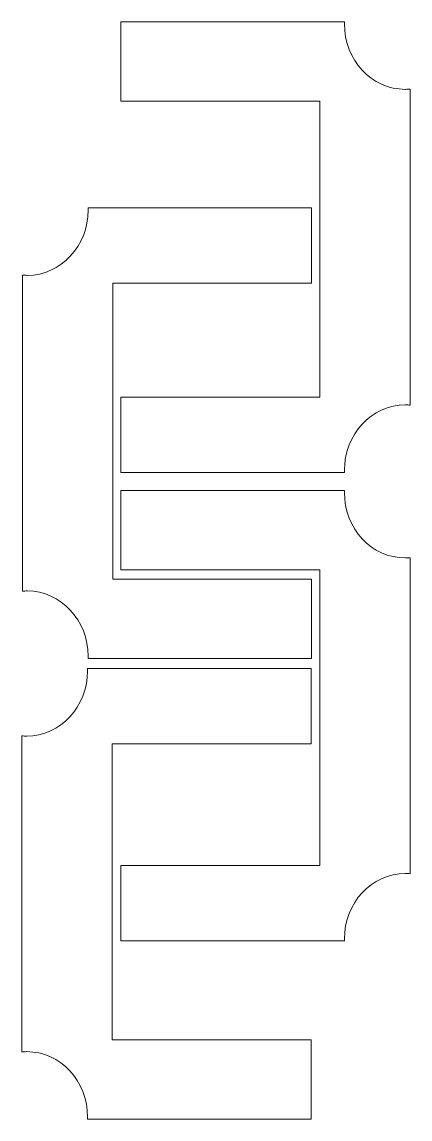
# Model space of a CAD drawing. Header units: millimetres. Extents: x -311 to 1023, y 23 to 723.
# Drawn here: x 741.9 to 860.1, y 389.1 to 722.8 of the extents above; entities that cross this region are included whole.
import ezdxf

# ---------------------------------------------------------------- set-up
doc = ezdxf.new("R2010")
doc.units = ezdxf.units.MM
doc.header["$MEASUREMENT"] = 0
doc.layers.add('Capa 1', color=7, linetype='Continuous')

msp = doc.modelspace()

# ---------------------------------------------------------------- linework, layer by layer
at = {"layer": 'Capa 1', "color": 250, "lineweight": 5}
for points in [[(858.6933, 606.3399), (858.6933, 606.3399), (858.6702, 606.3399), (858.6702, 606.3399), (858.6702, 606.3399), (858.6702, 606.3399), (858.6472, 606.3399), (858.6472, 606.3399), (858.6472, 606.3399), (858.6472, 606.3399), (858.6241, 606.3399), (858.6241, 606.3399), (858.6241, 606.3399), (848.3842, 606.3399), (840.08, 597.4376), (840.08, 586.46), (840.08, 586.46), (840.08, 586.2524), (840.0839, 586.046), (840.0898, 585.84), (840.0898, 585.84), (840.0898, 585.84), (840.08, 585.84), (840.08, 585.84), (840.08, 585.84), (840.08, 585.84), (824.1198, 585.84), (824.1198, 585.84), (824.1198, 585.84), (824.1198, 585.84), (772.05, 585.84), (772.05, 585.84), (772.05, 585.84), (772.05, 585.84), (772.05, 587.84), (772.05, 587.84), (772.05, 587.84), (772.05, 587.84), (772.05, 589.5933), (772.05, 589.5933), (772.05, 589.5933), (772.05, 589.5933), (772.05, 594.8403), (772.05, 594.8403), (772.05, 594.8403), (772.05, 594.8403), (772.05, 602.8398), (772.05, 602.8398), (772.05, 602.8398), (772.05, 602.8398), (772.05, 607.8398), (772.05, 607.8398), (772.05, 607.8398), (772.05, 607.8398), (772.05, 608.7509), (772.05, 608.7509), (772.05, 608.7509), (772.05, 608.7509), (832.58, 608.7509), (832.58, 608.7509), (832.58, 608.7509), (832.58, 608.7509), (832.58, 698.7509), (832.58, 698.7509), (832.58, 698.7509), (832.58, 698.7509), (772.05, 698.7509), (772.05, 698.7509), (772.05, 698.7509), (772.05, 698.7509), (772.05, 700.8403), (772.05, 700.8403), (772.05, 700.8403), (772.05, 700.8403), (772.05, 705.8403), (772.05, 705.8403), (772.05, 705.8403), (772.05, 705.8403), (772.05, 713.8396), (772.05, 713.8396), (772.05, 713.8396), (772.05, 713.8396), (772.05, 715.8398), (772.05, 715.8398), (772.05, 715.8398), (772.05, 715.8398), (772.05, 719.3399), (772.05, 719.3399), (772.05, 719.3399), (772.05, 719.3399), (772.05, 722.84), (772.05, 722.84), (772.05, 722.84), (772.05, 722.84), (840.08, 722.84), (840.08, 722.84), (840.08, 722.84), (840.08, 722.84), (840.0898, 722.84), (840.0898, 722.84), (840.0898, 722.84), (840.0839, 722.634), (840.08, 722.4276), (840.08, 722.22), (840.08, 722.22), (840.08, 711.2424), (848.3842, 702.3401), (858.6241, 702.3401), (858.6241, 702.3401), (858.6241, 702.3401), (858.6472, 702.3401), (858.6472, 702.3401), (858.6472, 702.3401), (858.6472, 702.3401), (858.6702, 702.3401), (858.6702, 702.3401), (858.6702, 702.3401), (858.6702, 702.3401), (858.6933, 702.3401), (858.6933, 702.3401), (858.6933, 702.3401), (859.16, 702.3421), (859.622, 702.3628), (860.08, 702.401), (860.08, 702.401), (860.08, 702.401), (860.08, 702.3401), (860.08, 702.3401), (860.08, 702.3401), (860.08, 702.3401), (860.08, 702.3399), (860.08, 702.3399), (860.08, 702.3399), (860.08, 702.3399), (860.08, 689.876), (860.08, 689.876), (860.08, 689.876), (860.08, 689.876), (860.08, 618.804), (860.08, 618.804), (860.08, 618.804), (860.08, 618.804), (860.08, 606.3401), (860.08, 606.3401), (860.08, 606.3401), (860.08, 606.3401), (860.08, 606.3399), (860.08, 606.3399), (860.08, 606.3399), (860.08, 606.3399), (860.08, 606.279), (860.08, 606.279), (860.08, 606.279), (859.622, 606.3172), (859.16, 606.3379), (858.6933, 606.3399)], [(743.4367, 645.7601), (743.4367, 645.7601), (743.4598, 645.7601), (743.4598, 645.7601), (743.4598, 645.7601), (743.4598, 645.7601), (743.4828, 645.7601), (743.4828, 645.7601), (743.4828, 645.7601), (743.4828, 645.7601), (743.5059, 645.7601), (743.5059, 645.7601), (743.5059, 645.7601), (753.7458, 645.7601), (762.05, 654.6624), (762.05, 665.64), (762.05, 665.64), (762.05, 665.8476), (762.0461, 666.054), (762.0402, 666.26), (762.0402, 666.26), (762.0402, 666.26), (762.05, 666.26), (762.05, 666.26), (762.05, 666.26), (762.05, 666.26), (778.0102, 666.26), (778.0102, 666.26), (778.0102, 666.26), (778.0102, 666.26), (830.08, 666.26), (830.08, 666.26), (830.08, 666.26), (830.08, 666.26), (830.08, 664.26), (830.08, 664.26), (830.08, 664.26), (830.08, 664.26), (830.08, 662.5067), (830.08, 662.5067), (830.08, 662.5067), (830.08, 662.5067), (830.08, 657.2597), (830.08, 657.2597), (830.08, 657.2597), (830.08, 657.2597), (830.08, 649.2602), (830.08, 649.2602), (830.08, 649.2602), (830.08, 649.2602), (830.08, 644.2602), (830.08, 644.2602), (830.08, 644.2602), (830.08, 644.2602), (830.08, 643.3491), (830.08, 643.3491), (830.08, 643.3491), (830.08, 643.3491), (769.55, 643.3491), (769.55, 643.3491), (769.55, 643.3491), (769.55, 643.3491), (769.55, 553.3491), (769.55, 553.3491), (769.55, 553.3491), (769.55, 553.3491), (830.08, 553.3491), (830.08, 553.3491), (830.08, 553.3491), (830.08, 553.3491), (830.08, 551.2597), (830.08, 551.2597), (830.08, 551.2597), (830.08, 551.2597), (830.08, 546.2597), (830.08, 546.2597), (830.08, 546.2597), (830.08, 546.2597), (830.08, 538.2604), (830.08, 538.2604), (830.08, 538.2604), (830.08, 538.2604), (830.08, 536.2602), (830.08, 536.2602), (830.08, 536.2602), (830.08, 536.2602), (830.08, 532.7601), (830.08, 532.7601), (830.08, 532.7601), (830.08, 532.7601), (830.08, 529.26), (830.08, 529.26), (830.08, 529.26), (830.08, 529.26), (762.05, 529.26), (762.05, 529.26), (762.05, 529.26), (762.05, 529.26), (762.0402, 529.26), (762.0402, 529.26), (762.0402, 529.26), (762.0461, 529.466), (762.05, 529.6724), (762.05, 529.88), (762.05, 529.88), (762.05, 540.8576), (753.7458, 549.7599), (743.5059, 549.7599), (743.5059, 549.7599), (743.5059, 549.7599), (743.4828, 549.7599), (743.4828, 549.7599), (743.4828, 549.7599), (743.4828, 549.7599), (743.4598, 549.7599), (743.4598, 549.7599), (743.4598, 549.7599), (743.4598, 549.7599), (743.4367, 549.7599), (743.4367, 549.7599), (743.4367, 549.7599), (742.97, 549.7579), (742.508, 549.7372), (742.05, 549.699), (742.05, 549.699), (742.05, 549.699), (742.05, 549.7599), (742.05, 549.7599), (742.05, 549.7599), (742.05, 549.7599), (742.05, 549.7601), (742.05, 549.7601), (742.05, 549.7601), (742.05, 549.7601), (742.05, 562.224), (742.05, 562.224), (742.05, 562.224), (742.05, 562.224), (742.05, 633.296), (742.05, 633.296), (742.05, 633.296), (742.05, 633.296), (742.05, 645.7599), (742.05, 645.7599), (742.05, 645.7599), (742.05, 645.7599), (742.05, 645.7601), (742.05, 645.7601), (742.05, 645.7601), (742.05, 645.7601), (742.05, 645.821), (742.05, 645.821), (742.05, 645.821), (742.508, 645.7828), (742.97, 645.7621), (743.4367, 645.7601)], [(858.6933, 463.7999), (858.6933, 463.7999), (858.6702, 463.7999), (858.6702, 463.7999), (858.6702, 463.7999), (858.6702, 463.7999), (858.6472, 463.7999), (858.6472, 463.7999), (858.6472, 463.7999), (858.6472, 463.7999), (858.6241, 463.7999), (858.6241, 463.7999), (858.6241, 463.7999), (848.3842, 463.7999), (840.08, 454.8976), (840.08, 443.92), (840.08, 443.92), (840.08, 443.7124), (840.0839, 443.506), (840.0898, 443.3), (840.0898, 443.3), (840.0898, 443.3), (840.08, 443.3), (840.08, 443.3), (840.08, 443.3), (840.08, 443.3), (824.1198, 443.3), (824.1198, 443.3), (824.1198, 443.3), (824.1198, 443.3), (772.05, 443.3), (772.05, 443.3), (772.05, 443.3), (772.05, 443.3), (772.05, 445.3), (772.05, 445.3), (772.05, 445.3), (772.05, 445.3), (772.05, 447.0533), (772.05, 447.0533), (772.05, 447.0533), (772.05, 447.0533), (772.05, 452.3003), (772.05, 452.3003), (772.05, 452.3003), (772.05, 452.3003), (772.05, 460.2998), (772.05, 460.2998), (772.05, 460.2998), (772.05, 460.2998), (772.05, 465.2998), (772.05, 465.2998), (772.05, 465.2998), (772.05, 465.2998), (772.05, 466.2109), (772.05, 466.2109), (772.05, 466.2109), (772.05, 466.2109), (832.58, 466.2109), (832.58, 466.2109), (832.58, 466.2109), (832.58, 466.2109), (832.58, 556.2109), (832.58, 556.2109), (832.58, 556.2109), (832.58, 556.2109), (772.05, 556.2109), (772.05, 556.2109), (772.05, 556.2109), (772.05, 556.2109), (772.05, 558.3003), (772.05, 558.3003), (772.05, 558.3003), (772.05, 558.3003), (772.05, 563.3003), (772.05, 563.3003), (772.05, 563.3003), (772.05, 563.3003), (772.05, 571.2996), (772.05, 571.2996), (772.05, 571.2996), (772.05, 571.2996), (772.05, 573.2998), (772.05, 573.2998), (772.05, 573.2998), (772.05, 573.2998), (772.05, 576.7999), (772.05, 576.7999), (772.05, 576.7999), (772.05, 576.7999), (772.05, 580.3), (772.05, 580.3), (772.05, 580.3), (772.05, 580.3), (840.08, 580.3), (840.08, 580.3), (840.08, 580.3), (840.08, 580.3), (840.0898, 580.3), (840.0898, 580.3), (840.0898, 580.3), (840.0839, 580.094), (840.08, 579.8876), (840.08, 579.68), (840.08, 579.68), (840.08, 568.7024), (848.3842, 559.8001), (858.6241, 559.8001), (858.6241, 559.8001), (858.6241, 559.8001), (858.6472, 559.8001), (858.6472, 559.8001), (858.6472, 559.8001), (858.6472, 559.8001), (858.6702, 559.8001), (858.6702, 559.8001), (858.6702, 559.8001), (858.6702, 559.8001), (858.6933, 559.8001), (858.6933, 559.8001), (858.6933, 559.8001), (859.16, 559.8021), (859.622, 559.8228), (860.08, 559.861), (860.08, 559.861), (860.08, 559.861), (860.08, 559.8001), (860.08, 559.8001), (860.08, 559.8001), (860.08, 559.8001), (860.08, 559.7999), (860.08, 559.7999), (860.08, 559.7999), (860.08, 559.7999), (860.08, 547.336), (860.08, 547.336), (860.08, 547.336), (860.08, 547.336), (860.08, 476.264), (860.08, 476.264), (860.08, 476.264), (860.08, 476.264), (860.08, 463.8001), (860.08, 463.8001), (860.08, 463.8001), (860.08, 463.8001), (860.08, 463.7999), (860.08, 463.7999), (860.08, 463.7999), (860.08, 463.7999), (860.08, 463.739), (860.08, 463.739), (860.08, 463.739), (859.622, 463.7772), (859.16, 463.7979), (858.6933, 463.7999)], [(743.2767, 505.6201), (743.2767, 505.6201), (743.2998, 505.6201), (743.2998, 505.6201), (743.2998, 505.6201), (743.2998, 505.6201), (743.3228, 505.6201), (743.3228, 505.6201), (743.3228, 505.6201), (743.3228, 505.6201), (743.3459, 505.6201), (743.3459, 505.6201), (743.3459, 505.6201), (753.5858, 505.6201), (761.89, 514.5224), (761.89, 525.5), (761.89, 525.5), (761.89, 525.7076), (761.8861, 525.914), (761.8802, 526.12), (761.8802, 526.12), (761.8802, 526.12), (761.89, 526.12), (761.89, 526.12), (761.89, 526.12), (761.89, 526.12), (777.8502, 526.12), (777.8502, 526.12), (777.8502, 526.12), (777.8502, 526.12), (829.92, 526.12), (829.92, 526.12), (829.92, 526.12), (829.92, 526.12), (829.92, 524.12), (829.92, 524.12), (829.92, 524.12), (829.92, 524.12), (829.92, 522.3667), (829.92, 522.3667), (829.92, 522.3667), (829.92, 522.3667), (829.92, 517.1197), (829.92, 517.1197), (829.92, 517.1197), (829.92, 517.1197), (829.92, 509.1202), (829.92, 509.1202), (829.92, 509.1202), (829.92, 509.1202), (829.92, 504.1202), (829.92, 504.1202), (829.92, 504.1202), (829.92, 504.1202), (829.92, 503.2091), (829.92, 503.2091), (829.92, 503.2091), (829.92, 503.2091), (769.39, 503.2091), (769.39, 503.2091), (769.39, 503.2091), (769.39, 503.2091), (769.39, 413.2091), (769.39, 413.2091), (769.39, 413.2091), (769.39, 413.2091), (829.92, 413.2091), (829.92, 413.2091), (829.92, 413.2091), (829.92, 413.2091), (829.92, 411.1197), (829.92, 411.1197), (829.92, 411.1197), (829.92, 411.1197), (829.92, 406.1197), (829.92, 406.1197), (829.92, 406.1197), (829.92, 406.1197), (829.92, 398.1204), (829.92, 398.1204), (829.92, 398.1204), (829.92, 398.1204), (829.92, 396.1202), (829.92, 396.1202), (829.92, 396.1202), (829.92, 396.1202), (829.92, 392.6201), (829.92, 392.6201), (829.92, 392.6201), (829.92, 392.6201), (829.92, 389.12), (829.92, 389.12), (829.92, 389.12), (829.92, 389.12), (761.89, 389.12), (761.89, 389.12), (761.89, 389.12), (761.89, 389.12), (761.8802, 389.12), (761.8802, 389.12), (761.8802, 389.12), (761.8861, 389.326), (761.89, 389.5324), (761.89, 389.74), (761.89, 389.74), (761.89, 400.7176), (753.5858, 409.6199), (743.3459, 409.6199), (743.3459, 409.6199), (743.3459, 409.6199), (743.3228, 409.6199), (743.3228, 409.6199), (743.3228, 409.6199), (743.3228, 409.6199), (743.2998, 409.6199), (743.2998, 409.6199), (743.2998, 409.6199), (743.2998, 409.6199), (743.2767, 409.6199), (743.2767, 409.6199), (743.2767, 409.6199), (742.81, 409.6179), (742.348, 409.5972), (741.89, 409.559), (741.89, 409.559), (741.89, 409.559), (741.89, 409.6199), (741.89, 409.6199), (741.89, 409.6199), (741.89, 409.6199), (741.89, 409.6201), (741.89, 409.6201), (741.89, 409.6201), (741.89, 409.6201), (741.89, 422.084), (741.89, 422.084), (741.89, 422.084), (741.89, 422.084), (741.89, 493.156), (741.89, 493.156), (741.89, 493.156), (741.89, 493.156), (741.89, 505.6199), (741.89, 505.6199), (741.89, 505.6199), (741.89, 505.6199), (741.89, 505.6201), (741.89, 505.6201), (741.89, 505.6201), (741.89, 505.6201), (741.89, 505.681), (741.89, 505.681), (741.89, 505.681), (742.348, 505.6428), (742.81, 505.6221), (743.2767, 505.6201)]]:
    msp.add_open_spline(points, degree=3, knots=[0, 0, 0, 0, 0.02564103, 0.02564103, 0.02564103, 0.02564103, 0.05128205, 0.05128205, 0.05128205, 0.05128205, 0.07692308, 0.07692308, 0.07692308, 0.07692308, 0.1025641, 0.1025641, 0.1025641, 0.1025641, 0.12820513, 0.12820513, 0.12820513, 0.12820513, 0.15384615, 0.15384615, 0.15384615, 0.15384615, 0.17948718, 0.17948718, 0.17948718, 0.17948718, 0.20512821, 0.20512821, 0.20512821, 0.20512821, 0.23076923, 0.23076923, 0.23076923, 0.23076923, 0.25641026, 0.25641026, 0.25641026, 0.25641026, 0.28205128, 0.28205128, 0.28205128, 0.28205128, 0.30769231, 0.30769231, 0.30769231, 0.30769231, 0.33333333, 0.33333333, 0.33333333, 0.33333333, 0.35897436, 0.35897436, 0.35897436, 0.35897436, 0.38461538, 0.38461538, 0.38461538, 0.38461538, 0.41025641, 0.41025641, 0.41025641, 0.41025641, 0.43589744, 0.43589744, 0.43589744, 0.43589744, 0.46153846, 0.46153846, 0.46153846, 0.46153846, 0.48717949, 0.48717949, 0.48717949, 0.48717949, 0.51282051, 0.51282051, 0.51282051, 0.51282051, 0.53846154, 0.53846154, 0.53846154, 0.53846154, 0.56410256, 0.56410256, 0.56410256, 0.56410256, 0.58974359, 0.58974359, 0.58974359, 0.58974359, 0.61538462, 0.61538462, 0.61538462, 0.61538462, 0.64102564, 0.64102564, 0.64102564, 0.64102564, 0.66666667, 0.66666667, 0.66666667, 0.66666667, 0.69230769, 0.69230769, 0.69230769, 0.69230769, 0.71794872, 0.71794872, 0.71794872, 0.71794872, 0.74358974, 0.74358974, 0.74358974, 0.74358974, 0.76923077, 0.76923077, 0.76923077, 0.76923077, 0.79487179, 0.79487179, 0.79487179, 0.79487179, 0.82051282, 0.82051282, 0.82051282, 0.82051282, 0.84615385, 0.84615385, 0.84615385, 0.84615385, 0.87179487, 0.87179487, 0.87179487, 0.87179487, 0.8974359, 0.8974359, 0.8974359, 0.8974359, 0.92307692, 0.92307692, 0.92307692, 0.92307692, 0.94871795, 0.94871795, 0.94871795, 0.94871795, 0.97435897, 0.97435897, 0.97435897, 0.97435897, 1, 1, 1, 1], dxfattribs=at)

doc.saveas('drawing.dxf')
